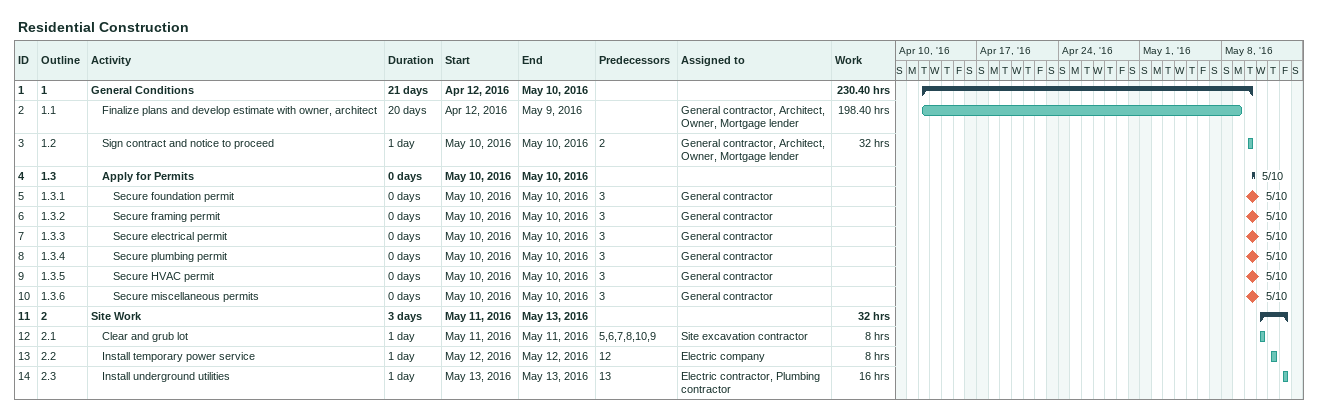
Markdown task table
Residential Construction

| ID | WBS | Task | Duration | Start | Finish | Predecessors | Resources | Work (h) |
|---|---|---|---|---|---|---|---|---|
| 1 | 1 | **General Conditions** | 21d | 2016-04-12 | 2016-05-10 |  |  | 230.40 |
| 2 | 1.1 | Finalize plans and develop estimate with owner, architect | 20d | 2016-04-12 | 2016-05-09 |  | General contractor, Architect, Owner, Mortgage lender | 198.40 |
| 3 | 1.2 | Sign contract and notice to proceed | 1d | 2016-05-10 | 2016-05-10 | 2 | General contractor, Architect, Owner, Mortgage lender | 32 |
| 4 | 1.3 | **Apply for Permits** | 0d | 2016-05-10 | 2016-05-10 |  |  |  |
| 5 | 1.3.1 | Secure foundation permit | 0d | 2016-05-10 | 2016-05-10 | 3 | General contractor |  |
| 6 | 1.3.2 | Secure framing permit | 0d | 2016-05-10 | 2016-05-10 | 3 | General contractor |  |
| 7 | 1.3.3 | Secure electrical permit | 0d | 2016-05-10 | 2016-05-10 | 3 | General contractor |  |
| 8 | 1.3.4 | Secure plumbing permit | 0d | 2016-05-10 | 2016-05-10 | 3 | General contractor |  |
| 9 | 1.3.5 | Secure HVAC permit | 0d | 2016-05-10 | 2016-05-10 | 3 | General contractor |  |
| 10 | 1.3.6 | Secure miscellaneous permits | 0d | 2016-05-10 | 2016-05-10 | 3 | General contractor |  |
| 11 | 2 | **Site Work** | 3d | 2016-05-11 | 2016-05-13 |  |  | 32 |
| 12 | 2.1 | Clear and grub lot | 1d | 2016-05-11 | 2016-05-11 | 5, 6, 7, 8, 10, 9 | Site excavation contractor | 8 |
| 13 | 2.2 | Install temporary power service | 1d | 2016-05-12 | 2016-05-12 | 12 | Electric company | 8 |
| 14 | 2.3 | Install underground utilities | 1d | 2016-05-13 | 2016-05-13 | 13 | Electric contractor, Plumbing contractor | 16 |
